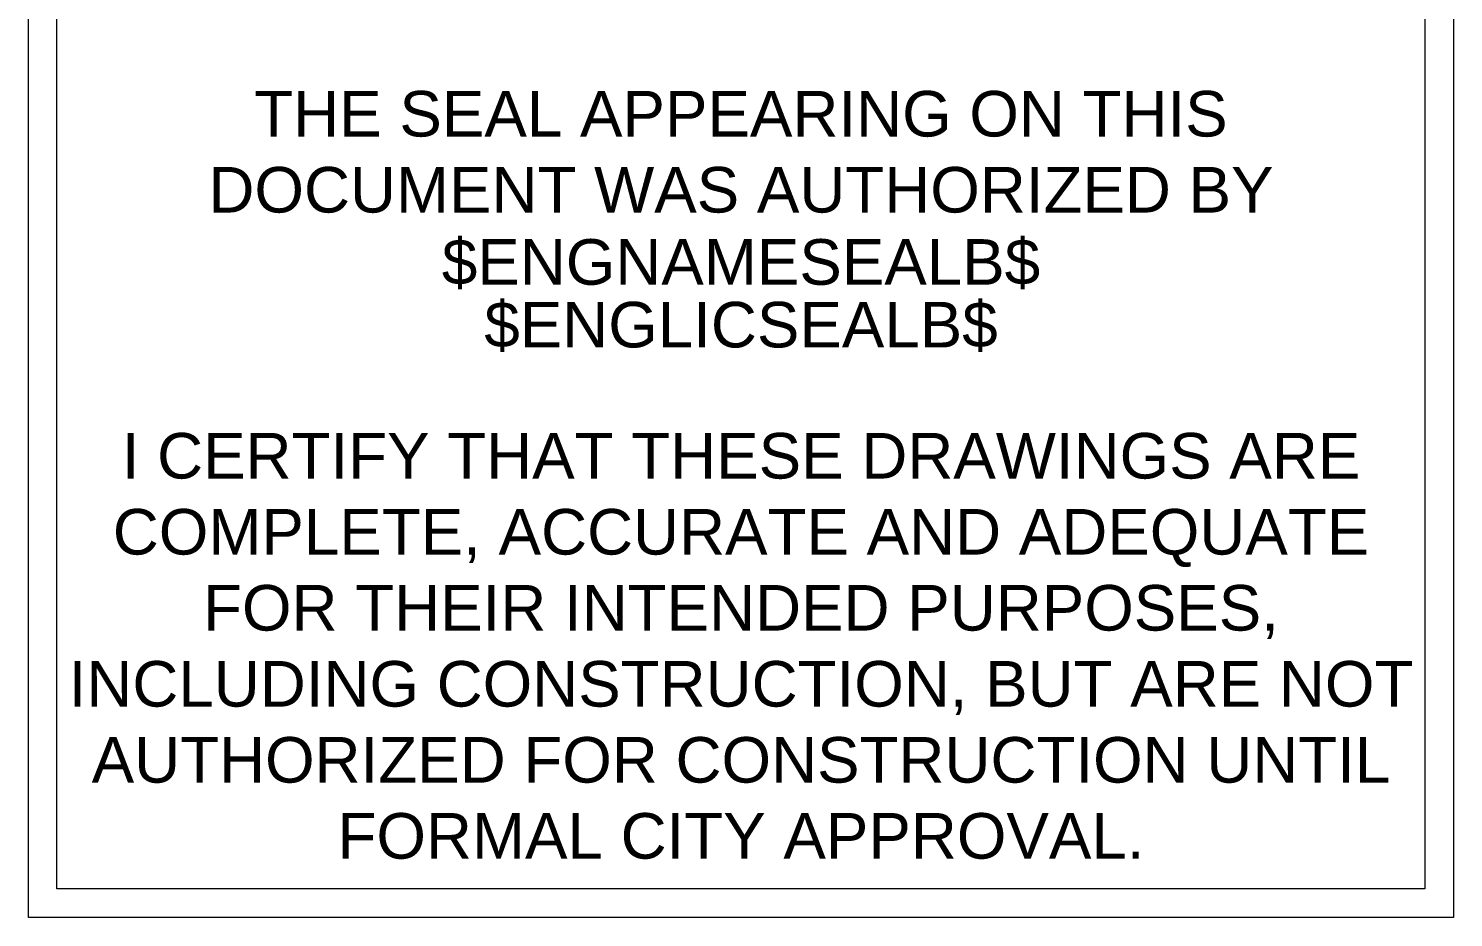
# Model space of a CAD drawing. Extents: x 0 to 2.5, y 0 to 3.3.
# Drawn here: x 0 to 2.5, y 0 to 1.56 of the extents above; entities that cross this region are included whole.
import ezdxf
from ezdxf.enums import TextEntityAlignment as Align

# ---------------------------------------------------------------- set-up
doc = ezdxf.new("R2010")
doc.units = 0
doc.header["$LTSCALE"] = 0.01
doc.header["$MEASUREMENT"] = 0
doc.layers.get('0').update_dxf_attribs({"lineweight": 20})
doc.layers.add('G-NPLT', color=252, linetype='Continuous', lineweight=20, plot=False)
doc.styles.add('COA', font='arial.ttf')

msp = doc.modelspace()

# ---------------------------------------------------------------- linework, layer by layer
at = {"layer": 'G-NPLT', "color": 0, "transparency": 16777216}
for points in [[(0, 3.3), (2.5, 3.3), (2.5, 0), (0, 0)], [(0.05, 3.25), (2.45, 3.25), (2.45, 0.05), (0.05, 0.05)]]:
    msp.add_lwpolyline(points, close=True, dxfattribs=at)

# ---------------------------------------------------------------- texts
at = {"color": 0, "transparency": 16777216, "insert": (1.25, 1.45), "char_height": 0.08, "attachment_point": 2, "style": 'COA'}
msp.add_mtext('THE SEAL APPEARING ON THIS \\PDOCUMENT WAS AUTHORIZED BY', dxfattribs=at)
at = {"color": 0, "linetype": 'ByBlock', "lineweight": -2, "transparency": 16777216, "insert": (1.25, 0.85), "char_height": 0.08, "attachment_point": 2, "style": 'COA'}
msp.add_mtext_dynamic_manual_height_columns('I CERTIFY THAT THESE DRAWINGS ARE COMPLETE, ACCURATE AND ADEQUATE FOR THEIR INTENDED PURPOSES, INCLUDING CONSTRUCTION, BUT ARE NOT AUTHORIZED FOR CONSTRUCTION UNTIL FORMAL CITY APPROVAL.', width=2.387318, gutter_width=1, heights=[0], dxfattribs=at)
at = {"color": 0, "transparency": 16777216, "style": 'COA'}
for tag, text, p in [('$ENGNAMESEALB$', '####', (1.25, 1.15)), ('$ENGLICSEALB$', 'LIC. # ####', (1.25, 1.04))]:
    msp.add_attdef(tag, text=text, height=0.08, dxfattribs=at).set_placement(p, align=Align.MIDDLE_CENTER)

doc.saveas('drawing.dxf')
